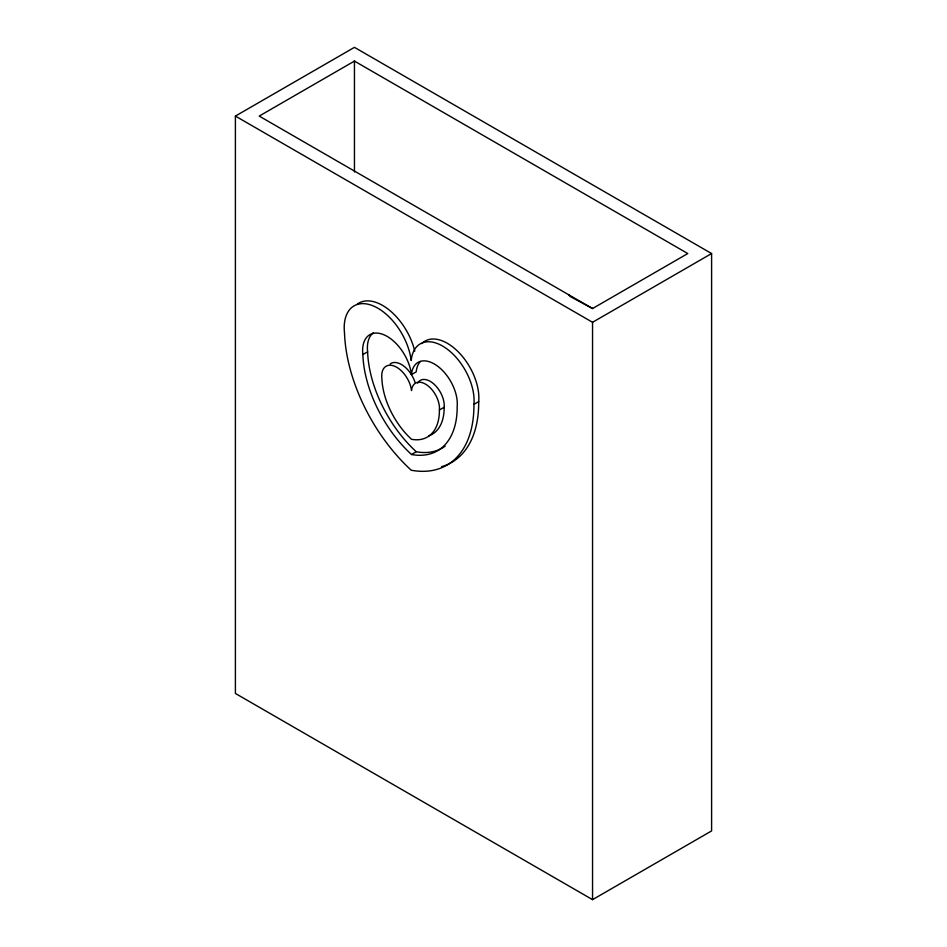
<?xml version="1.0" encoding="UTF-8"?>
<svg xmlns="http://www.w3.org/2000/svg" width="947" height="947" viewBox="0 0 947 947"><rect width="100%" height="100%" fill="white"/><g stroke="black" fill="none" stroke-linecap="round" stroke-linejoin="round"><path stroke-width="1.42" d="M235.401 116.079L354.45 47.35L711.599 253.547L711.599 830.921L592.55 899.65L235.401 693.453L235.401 116.079L592.55 322.288L711.599 253.547M445.173 446.132A95.351 55.056 60 0 1 416.266 451.743L411.507 454.501A95.754 55.281 60 0 1 362.855 354.557L367.614 351.81A34.719 20.041 60 0 1 373.438 332.693M362.855 354.557A34.719 20.041 60 0 1 383.701 334.693A34.719 20.041 60 0 1 411.46 374.586L416.218 371.84A32.506 18.762 60 0 1 420.468 361.458M592.55 308.533L687.794 253.547L354.45 61.093L259.206 116.079L592.55 308.533L570.224 296.506L568.745 294.789M439.408 410.004A19.828 11.447 60 0 0 426.908 385.015A19.828 11.447 60 0 0 411.519 390.555A21.177 12.228 60 0 0 394.591 366.217A21.177 12.228 60 0 0 381.866 378.338A58.406 33.725 60 0 0 411.543 439.301A58.169 33.583 60 0 0 439.408 410.004L444.167 407.257A19.828 11.447 60 0 0 434.069 384.186A19.828 11.447 60 0 0 417.615 383.18M473.926 404.322A44.592 25.747 60 0 0 445.824 348.117A44.592 25.747 60 0 0 411.199 360.594A47.634 27.499 60 0 0 373.118 305.857A47.634 27.499 60 0 0 344.519 333.119A131.361 75.843 60 0 0 411.258 470.233A130.816 75.523 60 0 0 473.926 404.322L478.697 401.575A44.592 25.747 60 0 0 458.597 352.201A44.592 25.747 60 0 0 421.794 343.607M592.55 322.288L592.55 899.65M354.45 60.644L354.45 171.963M478.697 401.575A130.816 75.523 60 0 1 441.527 466.693M357.268 304.141A47.634 27.499 60 0 1 389.525 310.249A47.634 27.499 60 0 1 414.762 351.159M416.266 451.743A95.754 55.281 60 0 1 367.614 351.81M390.188 363.932A21.177 12.228 60 0 1 415.07 382.41M444.167 407.257A58.169 33.583 60 0 1 428.778 435.845M411.46 374.586A32.506 18.762 60 0 1 436.697 365.495A32.506 18.762 60 0 1 457.176 406.464A95.351 55.056 60 0 1 411.507 454.501"/></g></svg>
